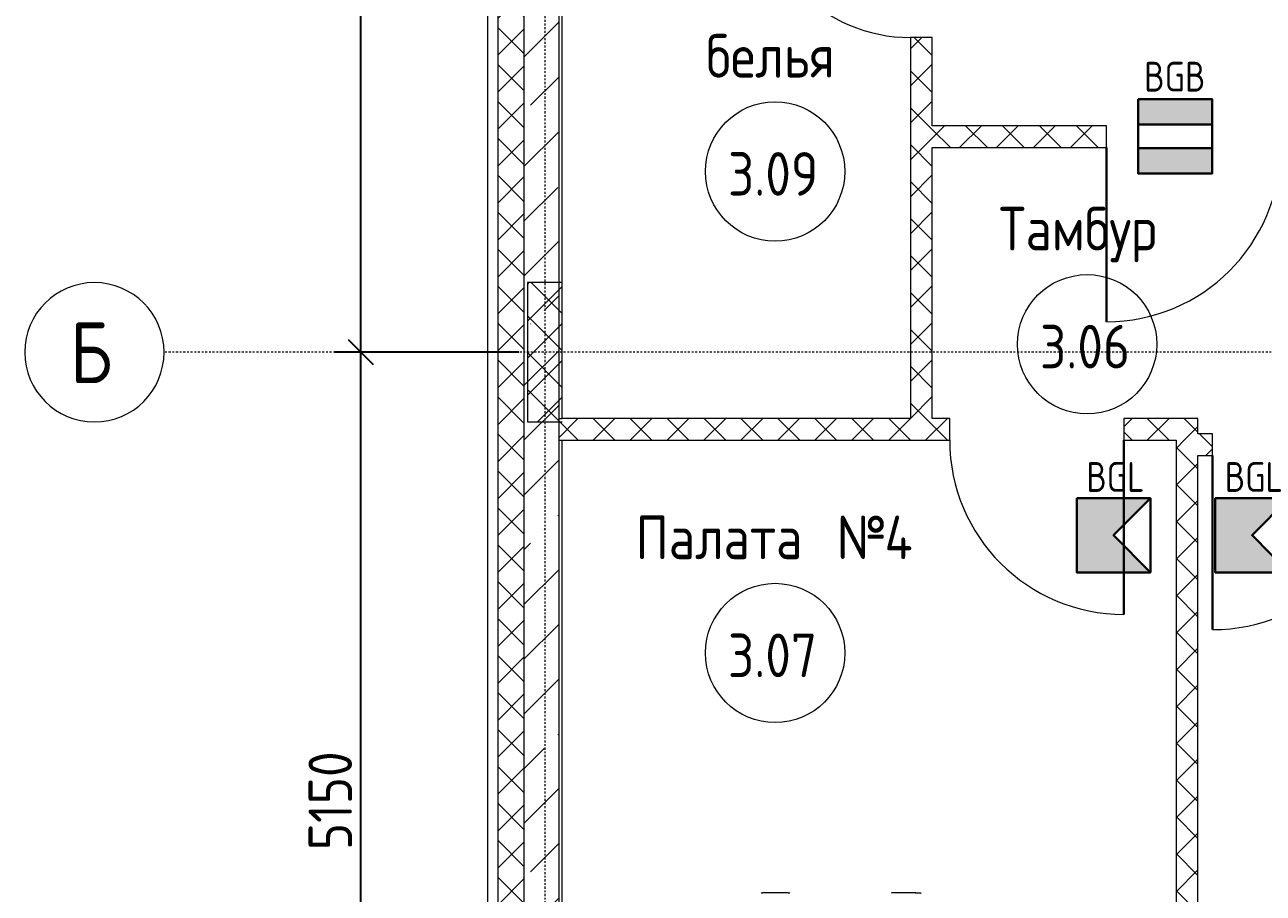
# Model space of a CAD drawing. Header units: millimetres. Extents: x -174154 to -170572, y -111302 to -109817.
# Drawn here: x -172564 to -172492.8, y -110913.3 to -110863.5 of the extents above; entities that cross this region are included whole.
import ezdxf

# ---------------------------------------------------------------- set-up
doc = ezdxf.new("R2010")
doc.units = ezdxf.units.MM
doc.linetypes.add('ACAD_ISO02W100', pattern=[15, 12, -3])
doc.linetypes.add('ADSK_Линия сетки', pattern=[21, 12, -3, 3, -3])
doc.layers.get('Defpoints').update_dxf_attribs({"color": 70})
for name, color, linetype, lineweight in [('!Подложка', 252, 'ACAD_ISO02W100', 25), ('Двери', 7, 'Continuous', 18), ('Марки помещений', 7, 'Continuous', 18), ('ОПС', 1, 'Continuous', 30), ('Оси', 7, 'Continuous', 9), ('Панель', 7, 'Continuous', 18), ('ПС', 1, 'Continuous', 50), ('Размеры', 7, 'Continuous', 9), ('Специальное оборудование', 7, 'Continuous', 18), ('Стены разрез', 7, 'Continuous', 40), ('Стены штриховка', 7, 'Continuous', 18)]:
    doc.layers.add(name, color=color, linetype=linetype, lineweight=lineweight)
doc.layers.add('PRSHEME', color=7, linetype='Continuous')
doc.styles.add('GOST Common', font='GOST Common.ttf', dxfattribs={"width": 0.9, "height": 250})
doc.styles.add('GOST Common_1', font='GOST Common.ttf', dxfattribs={"width": 0.9, "height": 350})
doc.styles.get("Standard").update_dxf_attribs({"font": 'GOST_A.TTF'})
doc.dimstyles.new('ADSK_Проверочный', dxfattribs={"dimscale": 304.8, "dimtxt": 251.428749, "dimasz": 0.463911, "dimexe": 0.492126, "dimexo": 0.492126, "dimgap": 0.164042, "dimtad": 1, "dimdec": 0, "dimdsep": 46, "dimtxsty": 'GOST Common', "dimblk1": 'OBLIQUE', "dimblk2": 'OBLIQUE', "dimsah": 1, "dimcen": 0.09, "dimazin": 0, "dimtfac": 1, "dimtdec": 4, "dimtix": 1, "dimtmove": 0, "dimatfit": 3, "dimfxl": 1, "dimtvp": 1, "dimtolj": 1, "dimtzin": 0, "dimarcsym": 2})
pattern_1 = [(45, (30280, 12305), (-106.066, 106.066), []), (135, (30280, 12305), (-106.066, -106.066), [])]

# ---------------------------------------------------------------- blocks, each defined once
blk = doc.blocks.new('*U10')
at = {"layer": 'PRSHEME', "lineweight": 25}
for points in [[(0, 299.7), (298.1, 299.7), (298.1, 198.4), (0, 198.4)], [(0, 102.8), (298.1, 102.8), (298.1, 0), (0, 0)]]:
    blk.add_hatch(color=30, dxfattribs=at).paths.add_polyline_path(points)
at = {"layer": 'PRSHEME', "color": 30, "lineweight": 30}
for p, q in [((0, 198.4), (298.1, 198.4)), ((0, 102.8), (298.1, 102.8))]:
    blk.add_line(p, q, dxfattribs=at)
at = {"layer": 'PRSHEME', "color": 30, "lineweight": 25}
for points in [[(0, 299.7), (298.1, 299.7), (298.1, 198.4), (0, 198.4)], [(0, 102.8), (298.1, 102.8), (298.1, 0), (0, 0)]]:
    blk.add_lwpolyline(points, close=True, dxfattribs=at)
at = {"layer": 'PRSHEME', "color": 30, "lineweight": 30}
blk.add_lwpolyline([(0, 299.7), (298.1, 299.7), (298.1, 0), (0, 0)], close=True, dxfattribs=at)
at = {"layer": 'ПС', "color": 0, "ltscale": 300, "insert": (147.7, 391), "char_height": 120, "width": 178.902, "attachment_point": 5, "bg_fill": 3, "box_fill_scale": 1, "bg_fill_color": 256, "bg_fill_transparency": 0}
blk.add_mtext('BGB', dxfattribs=at)
blk = doc.blocks.new('*U9')
at = {"layer": 'ОПС', "lineweight": 25, "ltscale": 10}
h = blk.add_hatch(color=5, dxfattribs=at)
h.dxf.hatch_style = 1
h.paths.add_polyline_path([(-0.1, 299.7), (-0.1, 0.5), (296.9, 0.5), (148.4, 150.1), (296.9, 299.7)])
at = {"layer": 'ОПС', "color": 5, "ltscale": 100}
blk.add_lwpolyline([(-0.1, 299.7), (296.9, 299.7), (296.9, 0.5), (-0.1, 0.5)], close=True, dxfattribs=at)
blk.add_lwpolyline([(296.9, 299.7), (148.4, 150.1), (296.9, 0.5)], dxfattribs=at)
at = {"layer": 'ПС', "color": 0, "ltscale": 300, "insert": (155.5, 385.2), "char_height": 120, "width": 171.598, "attachment_point": 5, "bg_fill": 3, "box_fill_scale": 1, "bg_fill_color": 256, "bg_fill_transparency": 0}
blk.add_mtext('BGL', dxfattribs=at)
blk = doc.blocks.new('Medical_All_ARJO_Enterprise-8000_Patient-Bed - Citadel-235586-В_АР_ПЭ_03 Этаж')
at = {"layer": 'Специальное оборудование'}
for p, q in [((-180.3, 516), (-177.6, 516)), ((-177.6, 516), (-172.9, 516)), ((-27.7, 516), (-172.9, 516)), ((-172.9, 516), (-172.9, 514.8)), ((-27.7, 514.8), (-27.7, 516)), ((-27.7, 516), (-23.1, 516)), ((-23.1, 516), (-20.3, 516)), ((704.7, 516), (568.2, 516)), ((704.7, 516), (718.3, 516)), ((718.3, 516), (728.2, 516)), ((728.2, 516), (732.2, 516))]:
    blk.add_line(p, q, dxfattribs=at)
at = {"layer": 'Специальное оборудование', "flags": 128}
for points in [[(-183, 515.1), (-181.7, 515.7), (-180.3, 516)], [(-20.3, 516), (-18.9, 515.7), (-17.6, 515.1)], [(732.2, 516), (734.3, 515.7), (736.3, 515.1)]]:
    blk.add_lwpolyline(points, dxfattribs=at)
at = {"layer": 'Специальное оборудование'}
for centre in [(568.2, 482.2), (704.7, 482.2)]:
    blk.add_ellipse(centre, major_axis=(0, 33.7), ratio=0.34202, start_param=0, end_param=0.261799, dxfattribs=at)
blk = doc.blocks.new('AC_Дверь_Однопольная_ПВХ - 860х2080h В Л-799853-В_АР_ПЭ_03 Этаж')
at = {"layer": 'Панель', "lineweight": 30}
blk.add_line((450, 62.5), (450, 962.5), dxfattribs=at)
at = {"layer": 'Панель'}
blk.add_arc((450, 62.5), 900, 90, 180, dxfattribs=at)
blk = doc.blocks.new('AC_Дверь_Однопольная_ДеревяннаяНаружная_ГОСТ24698-81 - 960х2080h ГЛ-799317-В_АР_ПЭ_03 Этаж')
at = {"layer": 'Панель', "lineweight": 30}
blk.add_line((500, 62.5), (500, 1062.5), dxfattribs=at)
at = {"layer": 'Панель'}
blk.add_arc((500, 62.5), 1000, 90, 180, dxfattribs=at)
blk = doc.blocks.new('AC_Дверь_Однопольная_ДеревяннаяНаружная_ГОСТ24698-81 - 960х2080h Г-799396-В_АР_ПЭ_03 Этаж')
at = {"layer": 'Панель', "lineweight": 30}
blk.add_line((-500, 62.5), (-500, 1062.5), dxfattribs=at)
at = {"layer": 'Панель'}
blk.add_arc((-500, 62.5), 1000, 0, 90, dxfattribs=at)
blk = doc.blocks.new('Ось сетки - D8-4846-В_АР_ПЭ_03 Этаж')
at = {"layer": 'Оси', "lineweight": 18}
for start, end in [(360, 180), (180, 360)]:
    blk.add_arc((0, 0), 4, start, end, dxfattribs=at)
blk = doc.blocks.new('ADSK_Марка_Помещение_2_ГОСТ21-501-2011 - Имя и Категория-86712-В_АР_ПЭ_03 Этаж')
at = {"layer": 'Марки помещений'}
blk.add_circle((0, 0), 4, dxfattribs=at)
blk = doc.blocks.new('_Oblique')
at = {"color": 0, "linetype": 'ByBlock', "lineweight": -2}
blk.add_line((-0.5, -0.5), (0.5, 0.5), dxfattribs=at)
blk = doc.blocks.new('*D533')
at = {"layer": 'Defpoints', "color": 0, "transparency": 16777216}
for p in [(-727.1, 14465), (330, 14465), (330, 5465)]:
    blk.add_point(p, dxfattribs=at)
at = {"layer": 'Размеры', "color": 0, "lineweight": -2, "transparency": 16777216}
for p, q in [((180, 14465), (-877.1, 14465)), ((-727.1, 5465), (-727.1, 14465)), ((180, 5465), (-877.1, 5465))]:
    blk.add_line(p, q, dxfattribs=at)
at = {"layer": 'Размеры', "color": 0, "lineweight": -2, "transparency": 16777216, "xscale": 141.4, "yscale": 141.4, "zscale": 141.4}
for p, rotation in [((-727.1, 14465), 90), ((-727.1, 5465), 270)]:
    blk.add_blockref('_Oblique', p, dxfattribs=dict(at, rotation=rotation))
at = {"layer": 'Размеры', "color": 0, "transparency": 16777216, "insert": (-902.1, 9965), "char_height": 250, "width": 756.843, "attachment_point": 5, "rotation": 90, "style": 'GOST Common'}
blk.add_mtext('\\A1;9000', dxfattribs=at)
blk = doc.blocks.new('*D534')
at = {"layer": 'Defpoints', "color": 0, "transparency": 16777216}
for p in [(-727.1, 5465), (330, 5465), (330, 315)]:
    blk.add_point(p, dxfattribs=at)
at = {"layer": 'Размеры', "color": 0, "lineweight": -2, "transparency": 16777216}
for p, q in [((180, 5465), (-877.1, 5465)), ((-727.1, 315), (-727.1, 5465)), ((180, 315), (-877.1, 315))]:
    blk.add_line(p, q, dxfattribs=at)
at = {"layer": 'Размеры', "color": 0, "lineweight": -2, "transparency": 16777216, "xscale": 141.4, "yscale": 141.4, "zscale": 141.4}
for p, rotation in [((-727.1, 5465), 90), ((-727.1, 315), 270)]:
    blk.add_blockref('_Oblique', p, dxfattribs=dict(at, rotation=rotation))
at = {"layer": 'Размеры', "color": 0, "transparency": 16777216, "insert": (-902.1, 2890), "char_height": 250, "width": 700.591, "attachment_point": 5, "rotation": 90, "style": 'GOST Common'}
blk.add_mtext('\\A1;5150', dxfattribs=at)
blk = doc.blocks.new('A$C7b4e20c5')
at = {"layer": 'Стены разрез', "lineweight": 20, "true_color": 0x636466}
h = blk.add_hatch(dxfattribs=at)
h.set_pattern_fill('FP_1', color=251, style=0, pattern_type=2)
h.set_pattern_definition(pattern_1)
h.paths.add_polyline_path([(120.7, 210), (210, 210), (210, 14470), (60, 14470), (60, 210)])
h = blk.add_hatch(dxfattribs=at)
h.set_pattern_fill('FP_2', color=251, style=0, pattern_type=2)
h.set_pattern_definition([(45, (30280, 12305), (-314.309, 314.309), []), (45, (30594.3, 12305), (-314.309, 314.309), [555.625, -111.125, 3.353, -107.772])])
h.paths.add_polyline_path([(210, 410), (410, 410), (410, 14270), (210, 14270), (210, 430)])
h = blk.add_hatch(dxfattribs=at)
h.set_pattern_fill('FP_1', color=251, style=0, pattern_type=2)
h.set_pattern_definition(pattern_1)
h.paths.add_polyline_path([(2555, 5085), (2555, 7272.5), (2430, 7272.5), (2430, 5085)])
h.paths.add_polyline_path([(2430, 8172.5), (2555, 8172.5), (2555, 8765), (2430, 8765)])
h = blk.add_hatch(dxfattribs=at)
h.set_pattern_fill('FP_1', color=251, style=0, pattern_type=2)
h.set_pattern_definition(pattern_1)
h.paths.add_polyline_path([(12807.5, 6640), (12807.5, 6765), (12009.1, 6765), (12009.1, 6640), (12138.9, 6640)])
h.paths.add_polyline_path([(11009.1, 6640), (11009.1, 6765), (4555, 6765), (4555, 6640), (10109.1, 6640)])
h.paths.add_polyline_path([(3555, 6640), (3555, 6765), (2555, 6765), (2555, 6640), (3125.2, 6640)])
h = blk.add_hatch(dxfattribs=at)
h.set_pattern_fill('FP_1', color=251, style=0, pattern_type=2)
h.set_pattern_definition(pattern_1)
h.paths.add_polyline_path([(230, 5065), (430, 5065), (430, 5865), (230, 5865)])
h = blk.add_hatch(dxfattribs=at)
h.set_pattern_fill('FP_1', color=251, style=0, pattern_type=2)
h.set_pattern_definition(pattern_1)
h.paths.add_polyline_path([(4080, 4960), (4080, 5085), (3655, 5085), (3655, 4960), (3955, 4960)])
h.paths.add_polyline_path([(430, 4960), (2655, 4960), (2655, 5085), (410, 5085), (410, 4960)])
h = blk.add_hatch(dxfattribs=at)
h.set_pattern_fill('FP_1', color=251, style=0, pattern_type=2)
h.set_pattern_definition(pattern_1)
h.paths.add_polyline_path([(15143.4, 4872.5), (15317.5, 4872.5), (15317.5, 4997.5), (12734.1, 4997.5), (12734.1, 4872.5)])
h.paths.add_polyline_path([(11634.1, 4872.5), (11734.1, 4872.5), (11734.1, 4997.5), (11409.1, 4997.5), (11409.1, 4872.5), (11509.1, 4872.5)])
h.paths.add_polyline_path([(10409.1, 4872.5), (10409.1, 4997.5), (5165.1, 4997.5), (5165.1, 4872.5), (9134.3, 4872.5)])
h.paths.add_polyline_path([(4080, 4872.5), (4165.1, 4872.5), (4165.1, 4997.5), (4080, 4997.5), (4080, 4960)])
h = blk.add_hatch(dxfattribs=at)
h.set_pattern_fill('FP_1', color=251, style=0, pattern_type=2)
h.set_pattern_definition(pattern_1)
h.paths.add_polyline_path([(3955, 410), (4080, 410), (4080, 4960), (3955, 4960), (3955, 430)])
at = {"layer": 'Оси', "linetype": 'ADSK_Линия сетки'}
for p, q in [((330, 16592.9), (330, -2195)), ((32579.7, 5465), (-1856.4, 5465))]:
    blk.add_line(p, q, dxfattribs=at)
at = {"layer": 'Стены разрез', "color": 251, "lineweight": 20, "true_color": 0x636466}
for p, q in [((0, 14680), (0, 0)), ((430, 5085), (430, 8765)), ((2555, 7272.5), (2430, 7272.5)), ((2430, 7272.5), (2430, 5085)), ((2555, 6765), (2555, 7272.5)), ((3555, 6765), (2555, 6765)), ((3555, 6640), (3555, 6765)), ((2555, 5085), (2555, 6640)), ((2555, 6640), (3555, 6640)), ((430, 5865), (230, 5865)), ((230, 5865), (230, 5065)), ((430, 5085), (430, 5865)), ((230, 5065), (430, 5065)), ((2430, 5085), (430, 5085)), ((2655, 5085), (2555, 5085)), ((2655, 4960), (2655, 5085)), ((4080, 5085), (3655, 5085)), ((3655, 5085), (3655, 4960)), ((4080, 4997.5), (4080, 5085)), ((4165.1, 4997.5), (4080, 4997.5)), ((4165.1, 4872.5), (4165.1, 4997.5)), ((430, 430), (430, 4960)), ((430, 4960), (2655, 4960)), ((3655, 4960), (3955, 4960)), ((3955, 4960), (3955, 430)), ((4080, 430), (4080, 4872.5)), ((4080, 4872.5), (4165.1, 4872.5))]:
    blk.add_line(p, q, dxfattribs=at)
at = {"layer": 'Стены штриховка', "color": 251, "lineweight": 20, "true_color": 0x636466}
for p, q in [((60, 14620), (60, 60)), ((210, 14470), (210, 210)), ((410, 14270), (410, 410)), ((410, 5085), (430, 5085)), ((410, 4960), (430, 4960))]:
    blk.add_line(p, q, dxfattribs=at)
at = {"layer": 'Двери', "color": 251, "lineweight": 20, "true_color": 0x636466}
for name, p, rotation in [('AC_Дверь_Однопольная_ПВХ - 860х2080h В Л-799853-В_АР_ПЭ_03 Этаж', (2492.5, 7722.5), 89.9999999999999), ('AC_Дверь_Однопольная_ДеревяннаяНаружная_ГОСТ24698-81 - 960х2080h ГЛ-799317-В_АР_ПЭ_03 Этаж', (4055, 6702.5), 180), ('AC_Дверь_Однопольная_ДеревяннаяНаружная_ГОСТ24698-81 - 960х2080h Г-799396-В_АР_ПЭ_03 Этаж', (3155, 5022.5), 180), ('AC_Дверь_Однопольная_ДеревяннаяНаружная_ГОСТ24698-81 - 960х2080h ГЛ-799317-В_АР_ПЭ_03 Этаж', (4665.1, 4935), 180)]:
    blk.add_blockref(name, p, dxfattribs=dict(at, rotation=rotation))
at = {"layer": 'Марки помещений', "color": 251, "lineweight": 20, "true_color": 0x636466, "xscale": 99.99999999999993, "yscale": 99.99999999999993, "zscale": 99.99999999999993}
for p in [(1652.5, 6502.9), (3444.3, 5511.1), (1652.5, 3738.5)]:
    blk.add_blockref('ADSK_Марка_Помещение_2_ГОСТ21-501-2011 - Имя и Категория-86712-В_АР_ПЭ_03 Этаж', p, dxfattribs=at)
at = {"layer": 'Оси', "lineweight": 18, "xscale": 99.99999999999993, "yscale": 99.99999999999993, "zscale": 99.99999999999993, "rotation": 89.99999999999982}
blk.add_blockref('Ось сетки - D8-4846-В_АР_ПЭ_03 Этаж', (-2256.4, 5465), dxfattribs=at)
at = {"layer": 'Специальное оборудование', "color": 251, "lineweight": 20, "true_color": 0x636466}
blk.add_blockref('Medical_All_ARJO_Enterprise-8000_Patient-Bed - Citadel-235586-В_АР_ПЭ_03 Этаж', (1755, 1844.5), dxfattribs=at)
at = {"layer": 'Марки помещений', "color": 251, "lineweight": 20, "true_color": 0x636466, "char_height": 250, "attachment_point": 1, "style": 'GOST Common'}
for s, insert, width in [('белья', (1256.9, 7291.9), 974.05), ('3.09', (1381.9, 6614.3), 663.797), ('Тамбур', (2938.4, 6299.8), 1233.797), ('3.06', (3173.7, 5622.5), 663.797), ('Палата', (851.8, 4527.1), 1305.949), ('\\fGOST Common|b0|i0|c204|p34|;\\W.9;№', (2006.7, 4527.1), 331.899), ('\\fGOST Common|b0|i0|c204|p34|;\\W.9;4', (2280.6, 4527.1), 216.456), ('3.07', (1381.9, 3849.8), 663.797)]:
    blk.add_mtext(s, dxfattribs=dict(at, insert=insert, width=width))
at = {"layer": 'Оси', "insert": (-2398.4, 5638.2), "char_height": 350, "width": 310.253, "attachment_point": 1, "style": 'GOST Common_1'}
blk.add_mtext('\\fGOST Common|b0|i0|c204|p34|;\\W.9;Б', dxfattribs=at)
at = {"layer": 'Размеры'}
for base, p1, p2, override, picture, middle in [((-727.1, 14465), (330, 5465), (330, 14465), {"dimpost": '<>', "dimfxl": 9000}, '*D533', (-902.1, 9965)), ((-727.1, 5465), (330, 315), (330, 5465), {"dimpost": '<>', "dimfxl": 5150}, '*D534', (-902.1, 2890))]:
    dim = blk.add_linear_dim(base=base, p1=p1, p2=p2, angle=90, dimstyle='ADSK_Проверочный', override=override, dxfattribs=at)
    dim.commit()
    dim.dimension.update_dxf_attribs({"geometry": picture, "text_midpoint": middle})

msp = doc.modelspace()

# ---------------------------------------------------------------- block references
at = {"layer": 'ПС', "color": 0, "xscale": 0.01424277820484836, "yscale": 0.01424277820484836, "zscale": 0.01424277820484836}
for name, p in [('*U10', (-172500.015, -110872.006)), ('*U9', (-172503.538, -110894.907)), ('*U9', (-172495.589, -110894.907))]:
    msp.add_blockref(name, p, dxfattribs=at)

# ---------------------------------------------------------------- next in the draw order: block references
at = {"layer": '!Подложка', "ltscale": 20, "xscale": 0.01, "yscale": 0.01, "zscale": 0.01}
msp.add_blockref('A$C7b4e20c5', (-172537.389, -110936.912), dxfattribs=at)

doc.saveas('drawing.dxf')
